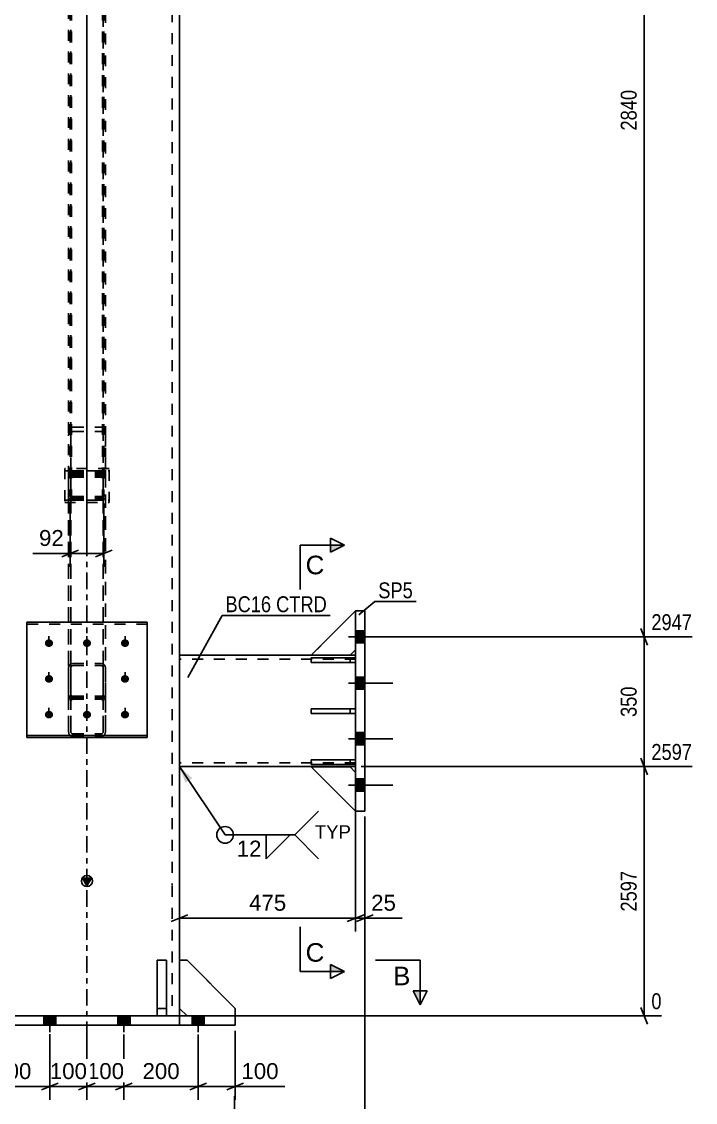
# Model space of a CAD drawing. Header units: millimetres. Extents: x 0 to 841, y 0 to 594.
# Drawn here: x 116 to 237.1, y 205.4 to 399.7 of the extents above; entities that cross this region are included whole.
import ezdxf

# ---------------------------------------------------------------- set-up
doc = ezdxf.new("R2010")
doc.units = ezdxf.units.MM
doc.linetypes.add('DXK_LINE_DOT2', pattern=[3.9198, 1.9599, -1.9599])
doc.linetypes.add('DXK_LINE_DOT3', pattern=[5.9187, 2.979, -0.9799, 0.9799, -0.9799])
doc.styles.add('Arial', font='ARIAL.TTF', dxfattribs={"height": 0.2})
doc.styles.add('Arial Narrow', font='ARIALN.TTF', dxfattribs={"height": 0.2})

# ---------------------------------------------------------------- blocks, each defined once
blk = doc.blocks.new('Part-284933679-2164 - 1918')
at = {"color": 2, "linetype": 'Continuous'}
for p, q in [((154.37, 220.99), (101.04, 220.99)), ((101.04, 220.99), (101.04, 219.32)), ((111.04, 220.99), (111.04, 219.32)), ((144.37, 219.32), (144.37, 220.99)), ((154.37, 219.32), (154.37, 220.99)), ((101.04, 219.32), (111.04, 219.32)), ((111.04, 219.32), (154.37, 219.32))]:
    blk.add_line(p, q, dxfattribs=at)
blk = doc.blocks.new('Part-284933679-2065 - 1918')
at = {"color": 2, "linetype": 'Continuous'}
for p, q in [((176.04, 276.16), (168.04, 276.16)), ((168.04, 275.36), (168.04, 276.16)), ((176.04, 276.16), (176.04, 275.36)), ((176.04, 275.36), (168.04, 275.36))]:
    blk.add_line(p, q, dxfattribs=at)
at = {"color": 7, "linetype": 'DXK_LINE_DOT2'}
blk.add_line((175.04, 275.36), (175.04, 276.16), dxfattribs=at)
blk = doc.blocks.new('Part-284933679-2135 - 1918')
at = {"color": 7, "linetype": 'DXK_LINE_DOT2'}
for p, q in [((140.37, 220.99), (140.37, 230.99)), ((140.37, 230.99), (142.04, 230.99)), ((142.04, 230.99), (142.04, 220.99)), ((142.04, 222.32), (140.37, 222.32)), ((142.04, 220.99), (140.37, 220.99))]:
    blk.add_line(p, q, dxfattribs=at)
blk = doc.blocks.new('Part-284933679-1926 - 1918')
at = {"color": 2, "linetype": 'Continuous'}
for p, q in [((176.04, 293.8), (168.04, 285.8)), ((168.04, 285.8), (175.04, 285.8)), ((175.04, 285.8), (176.04, 286.8))]:
    blk.add_line(p, q, dxfattribs=at)
at = {"color": 7, "linetype": 'DXK_LINE_DOT2'}
blk.add_line((176.04, 286.8), (176.04, 293.8), dxfattribs=at)
blk = doc.blocks.new('Part-284933679-1927 - 1918')
at = {"color": 7, "linetype": 'DXK_LINE_DOT2'}
for p, q in [((176.04, 293.8), (168.04, 285.8)), ((176.04, 286.8), (176.04, 293.8)), ((168.04, 285.8), (175.04, 285.8)), ((175.04, 285.8), (176.04, 286.8))]:
    blk.add_line(p, q, dxfattribs=at)
blk = doc.blocks.new('Part-284933679-1928 - 1918')
at = {"color": 2, "linetype": 'Continuous'}
for p, q in [((168.04, 265.76), (175.04, 265.76)), ((168.04, 265.76), (176.04, 257.76)), ((175.04, 265.76), (176.04, 264.76)), ((176.04, 257.76), (176.04, 257.8))]:
    blk.add_line(p, q, dxfattribs=at)
at = {"color": 7, "linetype": 'DXK_LINE_DOT2'}
blk.add_line((176.04, 257.8), (176.04, 264.76), dxfattribs=at)
blk = doc.blocks.new('Part-284933679-1929 - 1918')
at = {"color": 7, "linetype": 'DXK_LINE_DOT2'}
for p, q in [((168.04, 265.76), (175.04, 265.76)), ((176.04, 257.76), (168.04, 265.76)), ((175.04, 265.76), (176.04, 264.76)), ((176.04, 264.76), (176.04, 257.76))]:
    blk.add_line(p, q, dxfattribs=at)
blk = doc.blocks.new('Part-284933679-1998 - 1918')
at = {"color": 7, "linetype": 'DXK_LINE_DOT2'}
for p, q in [((124.39, 317.95), (124.45, 318.18)), ((124.39, 317.95), (124.39, 277.48)), ((124.39, 314.25), (124.39, 317.95)), ((124.45, 318.18), (124.62, 318.37)), ((124.62, 318.37), (124.88, 318.49)), ((124.82, 318.07), (124.79, 317.95)), ((124.79, 317.95), (124.79, 277.48)), ((124.79, 314.25), (124.79, 317.95)), ((124.91, 318.16), (124.82, 318.07)), ((124.88, 318.49), (125.19, 318.54)), ((125.04, 318.22), (124.91, 318.16)), ((125.19, 318.25), (125.04, 318.22)), ((125.19, 318.54), (130.26, 318.54)), ((125.19, 318.25), (130.26, 318.25)), ((130.26, 318.54), (130.56, 318.49)), ((130.41, 318.22), (130.26, 318.25)), ((130.54, 318.16), (130.41, 318.22)), ((130.63, 318.07), (130.54, 318.16)), ((130.56, 318.49), (130.82, 318.37)), ((130.66, 317.95), (130.63, 318.07)), ((130.66, 317.95), (130.66, 277.48)), ((130.66, 314.25), (130.66, 317.95)), ((130.82, 318.37), (131, 318.18)), ((131, 318.18), (131.06, 317.95)), ((131.06, 277.48), (131.06, 317.95)), ((131.06, 317.95), (131.06, 314.25)), ((124.39, 272.09), (124.39, 314.25)), ((124.45, 314.03), (124.39, 314.25)), ((124.62, 313.84), (124.45, 314.03)), ((124.88, 313.71), (124.62, 313.84)), ((124.79, 272.09), (124.79, 314.25)), ((124.79, 314.25), (124.82, 314.14)), ((124.82, 314.14), (124.91, 314.04)), ((125.19, 313.67), (124.88, 313.71)), ((124.91, 314.04), (125.04, 313.98)), ((125.04, 313.98), (125.19, 313.96)), ((125.19, 313.96), (130.26, 313.96)), ((125.19, 313.67), (130.26, 313.67)), ((130.26, 313.96), (130.41, 313.98)), ((130.56, 313.71), (130.26, 313.67)), ((130.41, 313.98), (130.54, 314.04)), ((130.54, 314.04), (130.63, 314.14)), ((130.82, 313.84), (130.56, 313.71)), ((130.63, 314.14), (130.66, 314.25)), ((130.66, 272.09), (130.66, 314.25)), ((131, 314.03), (130.82, 313.84)), ((131.06, 314.25), (131, 314.03)), ((131.06, 314.25), (131.06, 272.09)), ((125.19, 278.33), (124.88, 278.27)), ((124.91, 277.78), (125.04, 277.87)), ((125.04, 277.87), (125.19, 277.91)), ((125.19, 278.33), (130.26, 278.33)), ((125.19, 277.91), (130.26, 277.91)), ((130.54, 278.27), (130.26, 278.33)), ((130.26, 277.91), (130.41, 277.87)), ((130.41, 277.87), (130.54, 277.78)), ((130.56, 278.27), (130.54, 278.27)), ((124.45, 277.81), (124.39, 277.48)), ((124.39, 272.09), (124.39, 277.48)), ((124.79, 277.48), (124.82, 277.64)), ((124.79, 272.09), (124.79, 277.48)), ((124.82, 277.64), (124.91, 277.78)), ((130.54, 277.78), (130.63, 277.64)), ((130.63, 277.64), (130.66, 277.48)), ((130.66, 272.09), (130.66, 277.48)), ((131.06, 277.48), (131, 277.81)), ((131.06, 272.09), (131.06, 277.48)), ((124.39, 272.09), (124.45, 271.76)), ((124.82, 271.92), (124.79, 272.09)), ((130.66, 272.09), (130.63, 271.92)), ((131, 271.76), (131.06, 272.09)), ((124.91, 271.79), (124.82, 271.92)), ((124.88, 271.3), (125.19, 271.24)), ((125.04, 271.69), (124.91, 271.79)), ((125.19, 271.66), (125.04, 271.69)), ((125.19, 271.66), (130.26, 271.66)), ((125.19, 271.24), (130.26, 271.24)), ((130.41, 271.69), (130.26, 271.66)), ((130.26, 271.24), (130.56, 271.3)), ((130.54, 271.79), (130.41, 271.69)), ((130.63, 271.92), (130.54, 271.79))]:
    blk.add_line(p, q, dxfattribs=at)
for centre, start, end in [((125.22, 277.51), 114.3254, 159.2466), ((130.22, 277.51), 20.7534, 65.6746), ((125.22, 272.05), 200.7534, 245.6746), ((130.22, 272.05), 294.3254, 339.2466)]:
    blk.add_arc(centre, 0.828, start, end, dxfattribs=at)
blk = doc.blocks.new('Part-284933679-2063 - 1918')
at = {"color": 2, "linetype": 'Continuous'}
for p, q in [((176.04, 285.32), (168.04, 285.32)), ((168.04, 284.52), (168.04, 285.32)), ((176.04, 284.52), (168.04, 284.52)), ((176.04, 285.32), (176.04, 284.52))]:
    blk.add_line(p, q, dxfattribs=at)
at = {"color": 7, "linetype": 'DXK_LINE_DOT2'}
blk.add_line((175.04, 284.52), (175.04, 285.32), dxfattribs=at)
blk = doc.blocks.new('Bolt-284933679-1935 - 1918')
at = {"linetype": 'Continuous'}
for points in [[(120.89, 287.3), (120.74, 287.31), (120.59, 287.36), (120.46, 287.43), (120.34, 287.52), (120.25, 287.64), (120.19, 287.77), (120.16, 287.91), (120.16, 288.06), (120.19, 288.2), (120.25, 288.33), (120.34, 288.45), (120.46, 288.54), (120.59, 288.62), (120.74, 288.66), (120.89, 288.68), (121.04, 288.66), (121.19, 288.62), (121.32, 288.54), (121.43, 288.45), (121.52, 288.33), (121.59, 288.2), (121.62, 288.06), (121.62, 287.91), (121.59, 287.77), (121.52, 287.64), (121.43, 287.52), (121.32, 287.43), (121.19, 287.36), (121.04, 287.31)], [(127.72, 287.3), (127.57, 287.31), (127.42, 287.36), (127.29, 287.43), (127.18, 287.52), (127.09, 287.64), (127.03, 287.77), (126.99, 287.91), (126.99, 288.06), (127.03, 288.2), (127.09, 288.33), (127.18, 288.45), (127.29, 288.54), (127.42, 288.62), (127.57, 288.66), (127.72, 288.68), (127.88, 288.66), (128.02, 288.62), (128.15, 288.54), (128.27, 288.45), (128.36, 288.33), (128.42, 288.2), (128.45, 288.06), (128.45, 287.91), (128.42, 287.77), (128.36, 287.64), (128.27, 287.52), (128.15, 287.43), (128.02, 287.36), (127.88, 287.31)], [(134.56, 287.3), (134.4, 287.31), (134.26, 287.36), (134.13, 287.43), (134.01, 287.52), (133.92, 287.64), (133.86, 287.77), (133.83, 287.91), (133.83, 288.06), (133.86, 288.2), (133.92, 288.33), (134.01, 288.45), (134.13, 288.54), (134.26, 288.62), (134.4, 288.66), (134.56, 288.68), (134.71, 288.66), (134.85, 288.62), (134.99, 288.54), (135.1, 288.45), (135.19, 288.33), (135.25, 288.2), (135.29, 288.06), (135.29, 287.91), (135.25, 287.77), (135.19, 287.64), (135.1, 287.52), (134.99, 287.43), (134.85, 287.36), (134.71, 287.31)], [(120.89, 280.88), (120.74, 280.89), (120.59, 280.94), (120.46, 281.01), (120.34, 281.1), (120.25, 281.22), (120.19, 281.35), (120.16, 281.49), (120.16, 281.64), (120.19, 281.78), (120.25, 281.91), (120.34, 282.03), (120.46, 282.12), (120.59, 282.19), (120.74, 282.24), (120.89, 282.25), (121.04, 282.24), (121.19, 282.19), (121.32, 282.12), (121.43, 282.03), (121.52, 281.91), (121.59, 281.78), (121.62, 281.64), (121.62, 281.49), (121.59, 281.35), (121.52, 281.22), (121.43, 281.1), (121.32, 281.01), (121.19, 280.94), (121.04, 280.89)], [(134.56, 280.88), (134.4, 280.89), (134.26, 280.94), (134.13, 281.01), (134.01, 281.1), (133.92, 281.22), (133.86, 281.35), (133.83, 281.49), (133.83, 281.64), (133.86, 281.78), (133.92, 281.91), (134.01, 282.03), (134.13, 282.12), (134.26, 282.19), (134.4, 282.24), (134.56, 282.25), (134.71, 282.24), (134.85, 282.19), (134.99, 282.12), (135.1, 282.03), (135.19, 281.91), (135.25, 281.78), (135.29, 281.64), (135.29, 281.49), (135.25, 281.35), (135.19, 281.22), (135.1, 281.1), (134.99, 281.01), (134.85, 280.94), (134.71, 280.89)], [(120.89, 274.45), (120.74, 274.47), (120.59, 274.51), (120.46, 274.59), (120.34, 274.68), (120.25, 274.8), (120.19, 274.93), (120.16, 275.07), (120.16, 275.22), (120.19, 275.36), (120.25, 275.49), (120.34, 275.6), (120.46, 275.7), (120.59, 275.77), (120.74, 275.82), (120.89, 275.83), (121.04, 275.82), (121.19, 275.77), (121.32, 275.7), (121.43, 275.6), (121.52, 275.49), (121.59, 275.36), (121.62, 275.22), (121.62, 275.07), (121.59, 274.93), (121.52, 274.8), (121.43, 274.68), (121.32, 274.59), (121.19, 274.51), (121.04, 274.47)], [(127.72, 274.45), (127.57, 274.47), (127.42, 274.51), (127.29, 274.59), (127.18, 274.68), (127.09, 274.8), (127.03, 274.93), (126.99, 275.07), (126.99, 275.22), (127.03, 275.36), (127.09, 275.49), (127.18, 275.6), (127.29, 275.7), (127.42, 275.77), (127.57, 275.82), (127.72, 275.83), (127.88, 275.82), (128.02, 275.77), (128.15, 275.7), (128.27, 275.6), (128.36, 275.49), (128.42, 275.36), (128.45, 275.22), (128.45, 275.07), (128.42, 274.93), (128.36, 274.8), (128.27, 274.68), (128.15, 274.59), (128.02, 274.51), (127.88, 274.47)], [(134.56, 274.45), (134.4, 274.47), (134.26, 274.51), (134.13, 274.59), (134.01, 274.68), (133.92, 274.8), (133.86, 274.93), (133.83, 275.07), (133.83, 275.22), (133.86, 275.36), (133.92, 275.49), (134.01, 275.6), (134.13, 275.7), (134.26, 275.77), (134.4, 275.82), (134.56, 275.83), (134.71, 275.82), (134.85, 275.77), (134.99, 275.7), (135.1, 275.6), (135.19, 275.49), (135.25, 275.36), (135.29, 275.22), (135.29, 275.07), (135.25, 274.93), (135.19, 274.8), (135.1, 274.68), (134.99, 274.59), (134.85, 274.51), (134.71, 274.47)]]:
    blk.add_hatch(color=1, dxfattribs=at).paths.add_polyline_path(points)
at = {"color": 1, "linetype": 'Continuous'}
for p, q in [((120.89, 287.32), (120.89, 289.22)), ((127.72, 287.32), (127.72, 289.22)), ((134.56, 287.32), (134.56, 289.22)), ((120.89, 280.9), (120.89, 282.8)), ((134.56, 280.9), (134.56, 282.8)), ((120.89, 274.48), (120.89, 276.37)), ((127.72, 274.48), (127.72, 276.37)), ((134.56, 274.48), (134.56, 276.37))]:
    blk.add_line(p, q, dxfattribs=at)
blk = doc.blocks.new('Part-284933679-2000 - 1918')
at = {"color": 7, "linetype": 'DXK_LINE_DOT2'}
for p, q in [((144.38, 222.32), (144.38, 230.99)), ((144.38, 230.99), (145.71, 230.99)), ((145.71, 230.99), (154.38, 222.32)), ((145.71, 220.99), (144.38, 222.32)), ((154.38, 222.32), (154.38, 220.99)), ((154.38, 220.99), (145.71, 220.99))]:
    blk.add_line(p, q, dxfattribs=at)
blk = doc.blocks.new('Part-284933679-1936 - 1918')
at = {"color": 2, "linetype": 'Continuous'}
for p, q in [((116.89, 271.38), (116.89, 291.74)), ((116.89, 291.74), (138.56, 291.74)), ((138.56, 291.74), (138.56, 271.02)), ((116.89, 271.02), (116.89, 271.38)), ((116.89, 271.38), (138.56, 271.38)), ((116.89, 271.02), (138.56, 271.02))]:
    blk.add_line(p, q, dxfattribs=at)
at = {"color": 7, "linetype": 'DXK_LINE_DOT2'}
blk.add_line((138.56, 291.38), (116.89, 291.38), dxfattribs=at)
blk = doc.blocks.new('Part-284933679-1975 - 1918')
at = {"color": 2, "linetype": 'Continuous'}
for p, q in [((168.04, 285.8), (144.37, 285.8)), ((176.04, 285.8), (175.04, 285.8)), ((144.37, 265.8), (176.04, 265.8))]:
    blk.add_line(p, q, dxfattribs=at)
at = {"color": 7, "linetype": 'DXK_LINE_DOT2'}
for p, q in [((144.37, 265.8), (144.37, 285.8)), ((144.37, 285.8), (144.37, 285.8)), ((175.04, 285.8), (168.04, 285.8)), ((176.04, 285.8), (176.04, 265.8)), ((176.04, 285.13), (144.37, 285.13)), ((176.04, 266.47), (144.37, 266.47)), ((144.37, 265.8), (144.37, 265.8)), ((144.37, 265.8), (144.37, 265.8))]:
    blk.add_line(p, q, dxfattribs=at)
blk = doc.blocks.new('Part-284933679-2167 - 1918')
at = {"color": 2, "linetype": 'Continuous'}
for p, q in [((140.37, 230.99), (140.37, 220.99)), ((140.37, 230.99), (142.04, 230.99)), ((142.04, 230.99), (142.04, 220.99)), ((142.04, 222.32), (140.37, 222.32)), ((140.37, 220.99), (142.04, 220.99))]:
    blk.add_line(p, q, dxfattribs=at)
blk = doc.blocks.new('Part-284933679-2022 - 1918')
at = {"color": 7, "linetype": 'DXK_LINE_DOT2'}
for p, q in [((124.45, 283.87), (124.39, 283.58)), ((124.62, 284.11), (124.45, 283.87)), ((124.88, 284.27), (124.62, 284.11)), ((124.79, 283.58), (124.82, 283.72)), ((124.82, 283.72), (124.91, 283.85)), ((125.19, 284.33), (124.88, 284.27)), ((124.91, 283.85), (125.04, 283.93)), ((125.04, 283.93), (125.19, 283.96)), ((125.19, 284.33), (130.26, 284.33)), ((125.19, 283.96), (130.26, 283.96)), ((130.56, 284.27), (130.26, 284.33)), ((130.26, 283.96), (130.41, 283.93)), ((130.41, 283.93), (130.54, 283.85)), ((130.54, 283.85), (130.63, 283.72)), ((130.82, 284.11), (130.56, 284.27)), ((130.63, 283.72), (130.66, 283.58)), ((131, 283.87), (130.82, 284.11)), ((131.06, 283.58), (131, 283.87)), ((124.39, 278.82), (124.39, 283.58)), ((124.39, 277.47), (124.39, 283.58)), ((124.79, 278.82), (124.79, 283.58)), ((124.79, 277.47), (124.79, 283.58)), ((130.66, 278.82), (130.66, 283.58)), ((130.66, 277.47), (130.66, 283.58)), ((131.06, 278.82), (131.06, 283.58)), ((131.06, 283.58), (131.06, 277.47)), ((124.39, 278.82), (124.39, 272.08)), ((124.39, 278.82), (124.45, 278.53)), ((124.45, 278.53), (124.62, 278.29)), ((124.62, 278.29), (124.88, 278.12)), ((124.79, 278.82), (124.79, 272.08)), ((124.82, 278.68), (124.79, 278.82)), ((124.91, 278.55), (124.82, 278.68)), ((124.88, 278.26), (125.19, 278.32)), ((124.88, 278.12), (125.19, 278.07)), ((125.04, 278.47), (124.91, 278.55)), ((125.04, 277.86), (124.91, 277.77)), ((125.19, 278.44), (125.04, 278.47)), ((125.19, 277.9), (125.04, 277.86)), ((125.19, 278.44), (130.26, 278.44)), ((125.19, 278.32), (130.26, 278.32)), ((125.19, 278.07), (130.26, 278.07)), ((125.19, 277.9), (130.26, 277.9)), ((130.41, 278.47), (130.26, 278.44)), ((130.26, 278.32), (130.56, 278.26)), ((130.26, 278.07), (130.56, 278.12)), ((130.41, 277.86), (130.26, 277.9)), ((130.54, 278.55), (130.41, 278.47)), ((130.54, 277.77), (130.41, 277.86)), ((130.63, 278.68), (130.54, 278.55)), ((130.56, 278.12), (130.82, 278.29)), ((130.66, 278.82), (130.63, 278.68)), ((130.66, 278.82), (130.66, 272.08)), ((130.82, 278.29), (131, 278.53)), ((131, 278.53), (131.06, 278.82)), ((131.06, 272.08), (131.06, 278.82)), ((124.39, 277.47), (124.45, 277.8)), ((124.39, 272.08), (124.39, 277.47)), ((124.82, 277.63), (124.79, 277.47)), ((124.79, 272.08), (124.79, 277.47)), ((124.91, 277.77), (124.82, 277.63)), ((130.63, 277.63), (130.54, 277.77)), ((130.66, 277.47), (130.63, 277.63)), ((130.66, 272.08), (130.66, 277.47)), ((131, 277.8), (131.06, 277.47)), ((131.06, 277.47), (131.06, 272.08)), ((124.45, 271.75), (124.39, 272.08)), ((124.79, 272.08), (124.82, 271.92)), ((130.63, 271.92), (130.66, 272.08)), ((131.06, 272.08), (131, 271.75)), ((124.82, 271.92), (124.91, 271.78)), ((125.19, 271.23), (124.88, 271.29)), ((124.91, 271.78), (125.04, 271.69)), ((125.04, 271.69), (125.19, 271.65)), ((125.19, 271.65), (130.26, 271.65)), ((125.19, 271.23), (130.26, 271.23)), ((130.26, 271.65), (130.41, 271.69)), ((130.56, 271.29), (130.26, 271.23)), ((130.41, 271.69), (130.54, 271.78)), ((130.54, 271.78), (130.63, 271.92))]:
    blk.add_line(p, q, dxfattribs=at)
for centre, start, end in [((125.22, 277.5), 114.3199, 159.2417), ((130.22, 277.5), 20.7583, 65.68), ((125.22, 272.05), 200.7583, 245.68), ((130.22, 272.05), 294.3199, 339.2417)]:
    blk.add_arc(centre, 0.827, start, end, dxfattribs=at)
blk = doc.blocks.new('Part-284933679-2057 - 1918')
at = {"color": 2, "linetype": 'Continuous'}
for p, q in [((176.04, 293.8), (176.04, 257.8)), ((177.71, 293.8), (176.04, 293.8)), ((177.71, 257.8), (177.71, 293.8)), ((176.04, 257.8), (177.71, 257.8))]:
    blk.add_line(p, q, dxfattribs=at)
blk = doc.blocks.new('Part-284933679-2130 - 1918')
at = {"color": 7, "linetype": 'DXK_LINE_DOT2'}
for p, q in [((123.71, 319.4), (123.71, 313.25)), ((131.71, 319.4), (123.71, 319.4)), ((123.71, 318.99), (131.71, 318.99)), ((131.71, 313.25), (131.71, 319.4)), ((123.71, 313.67), (131.71, 313.67)), ((123.71, 313.25), (131.71, 313.25))]:
    blk.add_line(p, q, dxfattribs=at)
blk = doc.blocks.new('Part-284933679-2066 - 1918')
at = {"color": 7, "linetype": 'DXK_LINE_DOT2'}
for p, q in [((176.04, 285.32), (168.04, 285.32)), ((168.04, 285.32), (168.04, 284.52)), ((168.04, 284.52), (176.04, 284.52)), ((175.04, 285.32), (175.04, 284.52)), ((176.04, 284.52), (176.04, 285.32))]:
    blk.add_line(p, q, dxfattribs=at)
blk = doc.blocks.new('Part-284933679-2067 - 1918')
at = {"color": 7, "linetype": 'DXK_LINE_DOT2'}
for p, q in [((176.04, 276.16), (168.04, 276.16)), ((168.04, 276.16), (168.04, 275.36)), ((175.04, 275.36), (175.04, 276.16)), ((176.04, 275.36), (176.04, 276.16)), ((168.04, 275.36), (176.04, 275.36))]:
    blk.add_line(p, q, dxfattribs=at)
blk = doc.blocks.new('Part-284933679-2134 - 1918')
at = {"color": 2, "linetype": 'Continuous'}
for p, q in [((144.38, 222.32), (144.38, 230.99)), ((144.38, 230.99), (145.71, 230.99)), ((154.38, 222.32), (145.71, 230.99)), ((145.71, 220.99), (144.38, 222.32)), ((154.38, 222.32), (154.38, 220.99))]:
    blk.add_line(p, q, dxfattribs=at)
at = {"color": 7, "linetype": 'DXK_LINE_DOT2'}
blk.add_line((154.38, 220.99), (145.71, 220.99), dxfattribs=at)
blk = doc.blocks.new('Bolt-284933679-2148 - 1918')
at = {"linetype": 'Continuous'}
for points in [[(108.81, 220.99), (106.61, 220.99), (106.61, 219.32), (108.81, 219.32)], [(108.81, 220.99), (106.61, 220.99), (106.61, 219.32), (108.81, 219.32)], [(122.14, 220.99), (119.94, 220.99), (119.94, 219.32), (122.14, 219.32)], [(122.14, 220.99), (119.94, 220.99), (119.94, 219.32), (122.14, 219.32)], [(135.47, 220.99), (133.27, 220.99), (133.27, 219.32), (135.47, 219.32)], [(135.47, 220.99), (133.27, 220.99), (133.27, 219.32), (135.47, 219.32)], [(148.81, 220.99), (146.61, 220.99), (146.61, 219.32), (148.81, 219.32)], [(148.81, 220.99), (146.61, 220.99), (146.61, 219.32), (148.81, 219.32)]]:
    blk.add_hatch(color=1, dxfattribs=at).paths.add_polyline_path(points)
at = {"color": 1, "linetype": 'Continuous'}
for p, q in [((106.61, 219.32), (106.61, 220.99)), ((106.61, 219.32), (106.61, 220.99)), ((107.71, 218.06), (107.71, 220.99)), ((107.71, 218.06), (107.71, 220.99)), ((108.81, 219.32), (108.81, 220.99)), ((108.81, 219.32), (108.81, 220.99)), ((119.94, 219.32), (119.94, 220.99)), ((119.94, 219.32), (119.94, 220.99)), ((121.04, 218.06), (121.04, 220.99)), ((121.04, 218.06), (121.04, 220.99)), ((122.14, 219.32), (122.14, 220.99)), ((122.14, 219.32), (122.14, 220.99)), ((133.27, 219.32), (133.27, 220.99)), ((133.27, 219.32), (133.27, 220.99)), ((134.37, 218.06), (134.37, 220.99)), ((134.37, 218.06), (134.37, 220.99)), ((135.47, 219.32), (135.47, 220.99)), ((135.47, 219.32), (135.47, 220.99)), ((146.61, 219.32), (146.61, 220.99)), ((146.61, 219.32), (146.61, 220.99)), ((147.71, 218.06), (147.71, 220.99)), ((147.71, 218.06), (147.71, 220.99)), ((148.81, 219.32), (148.81, 220.99)), ((148.81, 219.32), (148.81, 220.99))]:
    blk.add_line(p, q, dxfattribs=at)
blk = doc.blocks.new('Bolt-284933679-2152 - 1918')
at = {"linetype": 'Continuous'}
for points in [[(176.04, 290.23), (176.04, 288.03), (177.71, 288.03), (177.71, 290.23)], [(176.04, 290.23), (176.04, 288.03), (177.71, 288.03), (177.71, 290.23)], [(176.04, 290.23), (176.04, 288.03), (177.71, 288.03), (177.71, 290.23)], [(176.04, 281.9), (176.04, 279.7), (177.71, 279.7), (177.71, 281.9)], [(176.04, 281.9), (176.04, 279.7), (177.71, 279.7), (177.71, 281.9)], [(176.04, 271.9), (176.04, 269.7), (177.71, 269.7), (177.71, 271.9)], [(176.04, 271.9), (176.04, 269.7), (177.71, 269.7), (177.71, 271.9)], [(176.04, 263.57), (176.04, 261.37), (177.71, 261.37), (177.71, 263.57)], [(176.04, 263.57), (176.04, 261.37), (177.71, 261.37), (177.71, 263.57)], [(176.04, 263.57), (176.04, 261.37), (177.71, 261.37), (177.71, 263.57)]]:
    blk.add_hatch(color=1, dxfattribs=at).paths.add_polyline_path(points)
at = {"color": 1, "linetype": 'Continuous'}
for p, q in [((176.04, 290.23), (177.71, 290.23)), ((176.04, 290.23), (177.71, 290.23)), ((176.04, 290.23), (177.71, 290.23)), ((174.77, 289.13), (182.71, 289.13)), ((174.77, 289.13), (182.71, 289.13)), ((174.77, 289.13), (182.71, 289.13)), ((176.04, 288.03), (177.71, 288.03)), ((176.04, 288.03), (177.71, 288.03)), ((176.04, 288.03), (177.71, 288.03)), ((176.04, 281.9), (177.71, 281.9)), ((176.04, 281.9), (177.71, 281.9)), ((174.77, 280.8), (182.71, 280.8)), ((174.77, 280.8), (182.71, 280.8)), ((176.04, 279.7), (177.71, 279.7)), ((176.04, 279.7), (177.71, 279.7)), ((174.77, 270.8), (182.71, 270.8)), ((174.77, 270.8), (182.71, 270.8)), ((176.04, 271.9), (177.71, 271.9)), ((176.04, 271.9), (177.71, 271.9)), ((176.04, 269.7), (177.71, 269.7)), ((176.04, 269.7), (177.71, 269.7)), ((174.77, 262.47), (182.71, 262.46)), ((174.77, 262.47), (182.71, 262.46)), ((174.77, 262.47), (182.71, 262.46)), ((176.04, 263.57), (177.71, 263.57)), ((176.04, 263.57), (177.71, 263.57)), ((176.04, 263.57), (177.71, 263.57)), ((176.04, 261.37), (177.71, 261.37)), ((176.04, 261.37), (177.71, 261.37)), ((176.04, 261.37), (177.71, 261.37))]:
    blk.add_line(p, q, dxfattribs=at)
blk = doc.blocks.new('Part-284933679-2159 - 1918')
at = {"linetype": 'Continuous'}
blk.add_hatch(color=2, dxfattribs=at).paths.add_polyline_path([(127.71, 244.34), (126.91, 245.74), (128.51, 245.74)])
at = {"color": 7, "linetype": 'DXK_LINE_DOT3'}
for p, q in [((127.71, 244.42), (127.71, 513.47)), ((127.71, 210.99), (127.71, 244.32))]:
    blk.add_line(p, q, dxfattribs=at)
at = {"color": 7, "linetype": 'DXK_LINE_DOT2'}
for p, q in [((143.04, 503.47), (143.04, 244.42)), ((143.04, 244.32), (143.04, 220.99)), ((144.37, 230.99), (144.37, 222.32)), ((144.37, 220.99), (111.04, 220.99))]:
    blk.add_line(p, q, dxfattribs=at)
at = {"color": 2, "linetype": 'Continuous'}
for p, q in [((144.37, 503.47), (144.37, 244.42)), ((127.71, 244.34), (126.91, 245.74)), ((126.91, 245.74), (128.51, 245.74)), ((128.51, 245.74), (127.71, 244.34)), ((144.37, 244.32), (144.37, 230.99)), ((144.37, 220.99), (144.37, 222.32))]:
    blk.add_line(p, q, dxfattribs=at)
blk.add_circle((127.71, 245.24), 1, dxfattribs=at)
blk = doc.blocks.new('Part-284933679-2173 - 1918')
at = {"color": 7, "linetype": 'DXK_LINE_DOT2'}
for p, q in [((124.45, 496.35), (124.39, 496.24)), ((124.39, 496.24), (124.39, 318.1)), ((124.62, 496.44), (124.45, 496.35)), ((124.88, 496.5), (124.62, 496.44)), ((124.79, 496.24), (124.82, 496.3)), ((124.79, 496.24), (124.79, 318.1)), ((124.82, 496.3), (124.91, 496.34)), ((125.19, 496.52), (124.88, 496.5)), ((124.91, 496.34), (125.04, 496.37)), ((125.04, 496.37), (125.19, 496.38)), ((125.19, 496.52), (130.26, 496.52)), ((125.19, 496.38), (130.26, 496.38)), ((130.56, 496.5), (130.26, 496.52)), ((130.26, 496.38), (130.41, 496.37)), ((130.41, 496.37), (130.54, 496.34)), ((130.54, 496.34), (130.63, 496.3)), ((130.82, 496.44), (130.56, 496.5)), ((130.63, 496.3), (130.66, 496.24)), ((130.66, 496.24), (130.66, 493.46)), ((131, 496.35), (130.82, 496.44)), ((131.06, 496.24), (131, 496.35)), ((131.06, 496.24), (131.06, 493.46)), ((131.06, 495.56), (131.06, 318.1)), ((124.39, 494.7), (124.79, 494.7)), ((130.66, 494.84), (130.66, 318.1)), ((130.66, 494.7), (131.06, 494.7)), ((124.39, 493.46), (124.45, 492.88)), ((124.82, 493.17), (124.79, 493.46)), ((124.88, 492.06), (125.19, 491.94)), ((125.19, 492.7), (125.04, 492.76)), ((125.19, 492.7), (130.26, 492.7)), ((125.19, 491.94), (130.26, 491.94)), ((130.41, 492.76), (130.26, 492.7)), ((130.26, 491.94), (130.56, 492.06)), ((130.66, 493.46), (130.63, 493.17)), ((131, 492.88), (131.06, 493.46)), ((124.88, 326.67), (125.19, 326.79)), ((125.19, 326.79), (130.26, 326.79)), ((130.26, 326.79), (130.56, 326.67)), ((124.39, 325.27), (124.45, 325.85)), ((124.82, 325.56), (124.79, 325.27)), ((124.79, 325.27), (124.79, 318.1)), ((125.19, 326.03), (125.04, 325.97)), ((125.19, 326.03), (130.26, 326.03)), ((130.41, 325.97), (130.26, 326.03)), ((130.66, 325.27), (130.63, 325.56)), ((131, 325.85), (131.06, 325.27)), ((131.06, 325.27), (131.06, 318.1)), ((124.39, 319.4), (124.39, 318.1)), ((124.39, 319.4), (124.79, 319.4)), ((124.39, 318.99), (124.79, 318.99)), ((124.39, 318.99), (124.79, 318.99)), ((130.66, 319.4), (130.66, 318.1)), ((130.66, 319.4), (131.06, 319.4)), ((130.66, 318.99), (131.06, 318.99)), ((130.66, 318.99), (131.06, 318.99)), ((124.39, 318.54), (124.79, 318.54)), ((124.45, 317.99), (124.39, 318.1)), ((124.62, 317.9), (124.45, 317.99)), ((124.88, 317.84), (124.62, 317.9)), ((124.79, 318.1), (124.82, 318.04)), ((124.82, 318.04), (124.91, 318)), ((125.19, 317.82), (124.88, 317.84)), ((124.91, 318), (125.04, 317.97)), ((125.04, 317.97), (125.19, 317.96)), ((125.19, 317.96), (130.26, 317.96)), ((125.19, 317.82), (130.26, 317.82)), ((130.26, 317.96), (130.41, 317.97)), ((130.56, 317.84), (130.26, 317.82)), ((130.41, 317.97), (130.54, 318)), ((130.54, 318), (130.63, 318.04)), ((130.82, 317.9), (130.56, 317.84)), ((130.63, 318.04), (130.66, 318.1)), ((130.66, 318.54), (131.06, 318.54)), ((131, 317.99), (130.82, 317.9)), ((131.06, 318.1), (131, 317.99))]:
    blk.add_line(p, q, dxfattribs=at)
for centre, radius, start, end in [((125.86, 493.1), 1.43, 188.9566, 226.7316), ((125.53, 493.28), 0.716, 188.9566, 226.7316), ((129.92, 493.28), 0.716, 313.2683, 351.0434), ((129.58, 493.1), 1.43, 313.2683, 351.0434), ((125.86, 325.63), 1.43, 133.2683, 171.0434), ((129.58, 325.63), 1.43, 8.9566, 46.7316), ((125.53, 325.45), 0.716, 133.2683, 171.0434), ((129.92, 325.45), 0.716, 8.9566, 46.7316)]:
    blk.add_arc(centre, radius, start, end, dxfattribs=at)
blk = doc.blocks.new('Part-284933679-2183 - 1918')
at = {"color": 7, "linetype": 'DXK_LINE_DOT2'}
for p, q in [((176.04, 266.99), (168.04, 266.99)), ((168.04, 266.99), (168.04, 266.19)), ((168.04, 266.19), (176.04, 266.19)), ((175.04, 266.99), (175.04, 266.19)), ((176.04, 266.19), (176.04, 266.99))]:
    blk.add_line(p, q, dxfattribs=at)
blk = doc.blocks.new('Part-284933679-2184 - 1918')
at = {"color": 2, "linetype": 'Continuous'}
for p, q in [((176.04, 266.99), (168.04, 266.99)), ((168.04, 266.19), (168.04, 266.99)), ((176.04, 266.19), (168.04, 266.19)), ((176.04, 266.99), (176.04, 266.19))]:
    blk.add_line(p, q, dxfattribs=at)
at = {"color": 7, "linetype": 'DXK_LINE_DOT2'}
blk.add_line((175.04, 266.19), (175.04, 266.99), dxfattribs=at)
blk = doc.blocks.new('Part-284933679-5012 - 1918')
at = {"color": 7, "linetype": 'DXK_LINE_DOT3'}
blk.add_line((127.72, 306.55), (127.72, 549.13), dxfattribs=at)
at = {"color": 7, "linetype": 'DXK_LINE_DOT2'}
for p, q in [((124.67, 542.97), (124.67, 314.54)), ((124.94, 542.97), (124.94, 314.54)), ((130.51, 542.97), (130.51, 314.54)), ((130.77, 542.97), (130.77, 314.54)), ((124.71, 318.72), (124.67, 318.56)), ((124.83, 318.86), (124.71, 318.72)), ((125, 318.95), (124.83, 318.86)), ((124.94, 318.56), (124.96, 318.64)), ((124.96, 318.64), (125.02, 318.71)), ((125.21, 318.99), (125, 318.95)), ((125.02, 318.71), (125.1, 318.76)), ((125.1, 318.76), (125.21, 318.77)), ((125.21, 318.99), (130.24, 318.99)), ((125.21, 318.77), (130.24, 318.77)), ((130.44, 318.95), (130.24, 318.99)), ((130.24, 318.77), (130.34, 318.76)), ((130.34, 318.76), (130.43, 318.71)), ((130.43, 318.71), (130.49, 318.64)), ((130.62, 318.86), (130.44, 318.95)), ((130.49, 318.64), (130.51, 318.56)), ((130.73, 318.72), (130.62, 318.86)), ((130.77, 318.56), (130.73, 318.72)), ((124.67, 314.54), (124.71, 314.38)), ((124.71, 314.38), (124.83, 314.24)), ((124.83, 314.24), (125, 314.15)), ((124.96, 314.46), (124.94, 314.54)), ((125.02, 314.39), (124.96, 314.46)), ((125, 314.15), (125.21, 314.11)), ((125.1, 314.34), (125.02, 314.39)), ((125.21, 314.33), (125.1, 314.34)), ((125.21, 314.33), (130.24, 314.33)), ((125.21, 314.11), (130.24, 314.11)), ((130.34, 314.34), (130.24, 314.33)), ((130.24, 314.11), (130.44, 314.15)), ((130.43, 314.39), (130.34, 314.34)), ((130.49, 314.46), (130.43, 314.39)), ((130.44, 314.15), (130.62, 314.24)), ((130.51, 314.54), (130.49, 314.46)), ((130.62, 314.24), (130.73, 314.38)), ((130.73, 314.38), (130.77, 314.54))]:
    blk.add_line(p, q, dxfattribs=at)
blk = doc.blocks.new('StraightDimension-284933679-2200 - 1918')
at = {"color": 7, "linetype": 'Continuous'}
for p, q in [((176.04, 264.8), (176.04, 236.14)), ((177.71, 256.8), (177.71, 236.14)), ((174.54, 237.94), (177.54, 239.14)), ((179.21, 239.14), (176.21, 237.94)), ((176.04, 238.54), (177.71, 238.54))]:
    blk.add_line(p, q, dxfattribs=at)
at = {"color": 0}
blk.add_wipeout([(183.88, 239.29), (183.88, 243.49), (178.23, 243.49), (178.23, 239.29)], dxfattribs=at)
at = {"color": 7, "linetype": 'Continuous'}
blk.add_line((177.71, 238.54), (184.4, 238.54), dxfattribs=at)
blk.add_line((177.71, 238.54), (184.4, 238.54), dxfattribs=at)
at = {"color": 3, "style": 'Arial'}
blk.add_text('25', height=2.865, dxfattribs=at).set_placement((178.83, 239.89))
blk = doc.blocks.new('StraightDimension-284933679-2210 - 1918')
at = {"color": 7, "linetype": 'Continuous'}
for p, q in [((144.37, 264.8), (144.37, 236.14)), ((176.04, 264.8), (176.04, 236.14)), ((145.87, 239.14), (142.87, 237.94)), ((174.54, 237.94), (177.54, 239.14)), ((144.37, 238.54), (176.04, 238.54))]:
    blk.add_line(p, q, dxfattribs=at)
at = {"color": 0}
blk.add_wipeout([(164.14, 239.29), (164.14, 243.49), (156.27, 243.49), (156.27, 239.29)], dxfattribs=at)
at = {"color": 3, "style": 'Arial'}
blk.add_text('475', height=2.865, dxfattribs=at).set_placement((156.87, 239.89))
blk = doc.blocks.new('StraightDimension-284933679-2320 - 1918')
at = {"color": 7, "linetype": 'Continuous'}
for p, q in [((77.71, 256.8), (77.71, 189.19)), ((177.71, 256.8), (177.71, 189.19)), ((79.21, 192.19), (76.21, 190.99)), ((77.71, 191.59), (177.71, 191.59)), ((176.21, 190.99), (179.21, 192.19))]:
    blk.add_line(p, q, dxfattribs=at)
at = {"color": 0}
blk.add_wipeout([(132.75, 192.34), (132.75, 196.54), (122.66, 196.54), (122.66, 192.34)], dxfattribs=at)
at = {"color": 3, "style": 'Arial'}
blk.add_text('1500', height=2.865, dxfattribs=at).set_placement((123.26, 192.94))
blk = doc.blocks.new('StraightDimension-284933679-2331 - 1918')
at = {"color": 7, "linetype": 'Continuous'}
for p, q in [((147.71, 217.61), (147.71, 205.88)), ((154.37, 218.32), (154.37, 205.88)), ((146.21, 207.68), (149.21, 208.88)), ((147.71, 208.28), (154.37, 208.28)), ((155.87, 208.88), (152.87, 207.68))]:
    blk.add_line(p, q, dxfattribs=at)
at = {"color": 0}
blk.add_wipeout([(162.77, 209.03), (162.77, 213.23), (154.9, 213.23), (154.9, 209.03)], dxfattribs=at)
at = {"color": 7, "linetype": 'Continuous'}
blk.add_line((154.37, 208.28), (163.3, 208.28), dxfattribs=at)
blk.add_line((154.37, 208.28), (163.3, 208.28), dxfattribs=at)
at = {"color": 3, "style": 'Arial'}
blk.add_text('100', height=2.865, dxfattribs=at).set_placement((155.5, 209.63))
blk = doc.blocks.new('StraightDimension-284933679-2344 - 1918')
at = {"color": 7, "linetype": 'Continuous'}
for p, q in [((134.37, 217.61), (134.37, 205.88)), ((147.71, 217.61), (147.71, 205.88)), ((135.87, 208.88), (132.87, 207.68)), ((134.37, 208.28), (147.71, 208.28)), ((146.21, 207.68), (149.21, 208.88))]:
    blk.add_line(p, q, dxfattribs=at)
at = {"color": 0}
blk.add_wipeout([(144.98, 209.03), (144.98, 213.23), (137.11, 213.23), (137.11, 209.03)], dxfattribs=at)
at = {"color": 3, "style": 'Arial'}
blk.add_text('200', height=2.865, dxfattribs=at).set_placement((137.71, 209.63))
blk = doc.blocks.new('StraightDimension-284933679-2351 - 1918')
at = {"color": 7, "linetype": 'Continuous'}
for p, q in [((127.71, 219.99), (127.71, 205.88)), ((134.37, 217.61), (134.37, 205.88)), ((126.21, 207.68), (129.21, 208.88)), ((127.71, 208.28), (134.37, 208.28)), ((135.87, 208.88), (132.87, 207.68))]:
    blk.add_line(p, q, dxfattribs=at)
at = {"color": 0}
blk.add_wipeout([(134.98, 209.03), (134.98, 213.23), (127.11, 213.23), (127.11, 209.03)], dxfattribs=at)
at = {"color": 3, "style": 'Arial'}
blk.add_text('100', height=2.865, dxfattribs=at).set_placement((127.71, 209.63))
blk = doc.blocks.new('StraightDimension-284933679-2362 - 1918')
at = {"color": 7, "linetype": 'Continuous'}
for p, q in [((127.71, 219.99), (127.71, 205.88)), ((121.04, 217.68), (121.04, 205.88)), ((119.54, 207.68), (122.54, 208.88)), ((121.04, 208.28), (127.71, 208.28)), ((129.21, 208.88), (126.21, 207.68))]:
    blk.add_line(p, q, dxfattribs=at)
at = {"color": 0}
blk.add_wipeout([(128.31, 209.03), (128.31, 213.23), (120.44, 213.23), (120.44, 209.03)], dxfattribs=at)
at = {"color": 3, "style": 'Arial'}
blk.add_text('100', height=2.865, dxfattribs=at).set_placement((121.04, 209.63))
blk = doc.blocks.new('StraightDimension-284933679-2373 - 1918')
at = {"color": 7, "linetype": 'Continuous'}
for p, q in [((107.71, 219.16), (107.71, 205.88)), ((121.04, 217.68), (121.04, 205.88)), ((109.21, 208.88), (106.21, 207.68)), ((107.71, 208.28), (121.04, 208.28)), ((119.54, 207.68), (122.54, 208.88))]:
    blk.add_line(p, q, dxfattribs=at)
at = {"color": 0}
blk.add_wipeout([(118.31, 209.03), (118.31, 213.23), (110.44, 213.23), (110.44, 209.03)], dxfattribs=at)
at = {"color": 3, "style": 'Arial'}
blk.add_text('200', height=2.865, dxfattribs=at).set_placement((111.04, 209.63))
blk = doc.blocks.new('StraightDimension-284933679-2397 - 1918')
at = {"color": 7, "linetype": 'Continuous'}
for p, q in [((228.52, 264.3), (227.32, 267.3)), ((177.04, 265.8), (236.53, 265.8)), ((227.92, 220.99), (227.92, 265.8)), ((227.32, 222.49), (228.52, 219.49)), ((102.04, 220.99), (231.05, 220.99))]:
    blk.add_line(p, q, dxfattribs=at)
at = {"color": 0, "linetype": 'Continuous'}
for points in [[(237.13, 266.4), (237.13, 270.6), (228.62, 270.6), (228.62, 266.4)], [(231.65, 221.59), (231.65, 225.79), (228.62, 225.79), (228.62, 221.59)]]:
    blk.add_wipeout(points, dxfattribs=at)
at = {"color": 0}
blk.add_wipeout([(227.17, 247.65), (222.97, 247.65), (222.97, 239.14), (227.17, 239.14)], dxfattribs=at)
at = {"color": 3, "linetype": 'Continuous', "style": 'Arial Narrow'}
for s, height, p in [('2597', 2.863, (229.22, 267)), ('0', 2.86, (229.22, 222.19))]:
    blk.add_text(s, height=height, dxfattribs=at).set_placement(p)
at = {"color": 3, "style": 'Arial Narrow'}
blk.add_text('2597', height=2.863, rotation=90.0002, dxfattribs=at).set_placement((226.57, 239.74))
blk = doc.blocks.new('StraightDimension-284933679-2403 - 1918')
at = {"color": 7, "linetype": 'Continuous'}
for p, q in [((228.52, 287.63), (227.32, 290.63)), ((182.04, 289.13), (236.53, 289.13)), ((227.92, 265.8), (227.92, 289.13)), ((227.32, 267.3), (228.52, 264.3)), ((177.04, 265.8), (236.53, 265.8))]:
    blk.add_line(p, q, dxfattribs=at)
at = {"color": 0, "linetype": 'Continuous'}
blk.add_wipeout([(237.13, 289.73), (237.13, 293.93), (228.62, 293.93), (228.62, 289.73)], dxfattribs=at)
at = {"color": 0}
blk.add_wipeout([(227.17, 280.81), (222.97, 280.81), (222.97, 274.12), (227.17, 274.12)], dxfattribs=at)
at = {"color": 3, "linetype": 'Continuous', "style": 'Arial Narrow'}
blk.add_text('2947', height=2.863, dxfattribs=at).set_placement((229.22, 290.33))
at = {"color": 3, "style": 'Arial Narrow'}
blk.add_text('350', height=2.863, rotation=90.0002, dxfattribs=at).set_placement((226.57, 274.72))
blk = doc.blocks.new('StraightDimension-284933679-2410 - 1918')
at = {"color": 7, "linetype": 'Continuous'}
for p, q in [((227.92, 289.13), (227.92, 478.46)), ((227.32, 290.63), (228.52, 287.63)), ((182.04, 289.13), (236.53, 289.13))]:
    blk.add_line(p, q, dxfattribs=at)
at = {"color": 0}
blk.add_wipeout([(227.17, 388.05), (222.97, 388.05), (222.97, 379.54), (227.17, 379.54)], dxfattribs=at)
at = {"color": 3, "style": 'Arial Narrow'}
blk.add_text('2840', height=2.863, rotation=90.0002, dxfattribs=at).set_placement((226.57, 380.14))
blk = doc.blocks.new('StraightDimension-284933679-2438 - 1918')
at = {"color": 7, "linetype": 'Continuous'}
for p, q in [((31.95, 264.3), (30.75, 267.3)), ((78.37, 265.8), (22.74, 265.8)), ((31.35, 220.99), (31.35, 265.8)), ((30.75, 222.49), (31.95, 219.49)), ((153.38, 220.99), (28.22, 220.99))]:
    blk.add_line(p, q, dxfattribs=at)
at = {"color": 0, "linetype": 'Continuous'}
for points in [[(30.65, 266.4), (30.65, 270.6), (22.14, 270.6), (22.14, 266.4)], [(30.65, 221.59), (30.65, 225.79), (27.62, 225.79), (27.62, 221.59)]]:
    blk.add_wipeout(points, dxfattribs=at)
at = {"color": 0}
blk.add_wipeout([(30.6, 247.65), (26.4, 247.65), (26.4, 239.14), (30.6, 239.14)], dxfattribs=at)
at = {"color": 3, "linetype": 'Continuous', "style": 'Arial Narrow'}
for s, height, p in [('2597', 2.863, (22.74, 267)), ('0', 2.86, (28.22, 222.19))]:
    blk.add_text(s, height=height, dxfattribs=at).set_placement(p)
at = {"color": 3, "style": 'Arial Narrow'}
blk.add_text('2597', height=2.863, rotation=90.0002, dxfattribs=at).set_placement((30, 239.74))
blk = doc.blocks.new('StraightDimension-284933679-6523 - 1918')
at = {"color": 7, "linetype": 'Continuous'}
for p, q in [((124.67, 313.11), (124.67, 301.71)), ((130.77, 313.11), (130.77, 301.71)), ((123.17, 303.51), (126.17, 304.71)), ((124.67, 304.11), (130.77, 304.11)), ((132.27, 304.71), (129.27, 303.51))]:
    blk.add_line(p, q, dxfattribs=at)
at = {"color": 0}
blk.add_wipeout([(124.15, 304.86), (124.15, 309.06), (118.5, 309.06), (118.5, 304.86)], dxfattribs=at)
at = {"color": 7, "linetype": 'Continuous'}
blk.add_line((124.67, 304.11), (117.98, 304.11), dxfattribs=at)
blk.add_line((124.67, 304.11), (117.98, 304.11), dxfattribs=at)
at = {"color": 3, "style": 'Arial'}
blk.add_text('92', height=2.865, dxfattribs=at).set_placement((119.1, 305.46))
blk = doc.blocks.new('Mark-284933679-1971 - 1918')
at = {"color": 0}
blk.add_wipeout([(160.84, 293.55), (160.84, 296.55), (152.62, 296.55), (152.62, 293.55)], dxfattribs=at)
blk.add_wipeout([(160.84, 293.55), (160.84, 296.55), (152.62, 296.55), (152.62, 293.55)], dxfattribs=at)
at = {"color": 30, "linetype": 'Continuous'}
blk.add_line((145.88, 281.79), (152.02, 292.95), dxfattribs=at)
at = {"color": 3, "style": 'Arial Narrow'}
blk.add_text('BC16', height=2.863, dxfattribs=at).set_placement((152.62, 293.55))
at = {"color": 0}
blk.add_wipeout([(170.87, 293.55), (170.87, 296.55), (161.74, 296.55), (161.74, 293.55)], dxfattribs=at)
blk.add_wipeout([(170.87, 293.55), (170.87, 296.55), (161.74, 296.55), (161.74, 293.55)], dxfattribs=at)
at = {"color": 30, "linetype": 'Continuous'}
blk.add_line((152.02, 292.95), (171.47, 292.95), dxfattribs=at)
at = {"color": 3, "style": 'Arial Narrow'}
blk.add_text('CTRD', height=2.863, dxfattribs=at).set_placement((161.74, 293.55))
blk = doc.blocks.new('Mark-284933679-2053 - 1918')
at = {"color": 0}
blk.add_wipeout([(186.32, 296.05), (186.32, 299.05), (180.11, 299.05), (180.11, 296.05)], dxfattribs=at)
blk.add_wipeout([(186.32, 296.05), (186.32, 299.05), (180.11, 299.05), (180.11, 296.05)], dxfattribs=at)
at = {"color": 30, "linetype": 'Continuous'}
for p, q in [((176.63, 293.07), (179.51, 295.45)), ((179.51, 295.45), (186.92, 295.45))]:
    blk.add_line(p, q, dxfattribs=at)
at = {"color": 3, "style": 'Arial Narrow'}
blk.add_text('SP5', height=2.863, dxfattribs=at).set_placement((180.11, 296.05))
blk = doc.blocks.new('SectionMark-284933679-2541 - 1918')
at = {"color": 6, "linetype": 'Continuous'}
blk.add_line((154.24, 198.56), (154.24, 206.56), dxfattribs=at)
blk = doc.blocks.new('SectionMark-284933679-2535 - 1918')
at = {"linetype": 'Continuous'}
for points in [[(66.87, 225.49), (68.12, 225.49), (66.87, 222.99)], [(186.38, 225.49), (187.63, 225.49), (187.63, 222.99)]]:
    blk.add_hatch(color=6, dxfattribs=at).paths.add_polyline_path(points)
at = {"color": 6, "linetype": 'Continuous'}
for p, q in [((66.87, 230.99), (74.87, 230.99)), ((66.87, 230.99), (66.87, 222.99)), ((187.63, 230.99), (179.63, 230.99)), ((187.63, 230.99), (187.63, 222.99)), ((66.87, 222.99), (65.62, 225.49)), ((68.12, 225.49), (65.62, 225.49)), ((66.87, 222.99), (68.12, 225.49)), ((186.38, 225.49), (188.88, 225.49)), ((187.63, 222.99), (186.38, 225.49)), ((188.88, 225.49), (187.63, 222.99))]:
    blk.add_line(p, q, dxfattribs=at)
at = {"color": 0, "linetype": 'Continuous'}
for points in [[(71.73, 226.49), (71.73, 229.99), (68.62, 229.99), (68.62, 226.49)], [(185.88, 226.49), (185.88, 229.99), (182.77, 229.99), (182.77, 226.49)]]:
    blk.add_wipeout(points, dxfattribs=at)
at = {"color": 3, "linetype": 'Continuous', "style": 'Arial'}
for p in [(68.62, 226.49), (182.77, 226.49)]:
    blk.add_text('B', height=3.34, dxfattribs=at).set_placement(p)
blk = doc.blocks.new('WeldMark-284933679-2573 - 1918')
at = {"linetype": 'Continuous'}
blk.add_hatch(color=30, dxfattribs=at).paths.add_polyline_path([(145.41, 262.89), (144.37, 265.8), (146.66, 263.72)])
at = {"color": 30, "linetype": 'Continuous'}
blk.add_line((144.37, 265.8), (152.55, 253.52), dxfattribs=at)
at = {"color": 3, "linetype": 'Continuous'}
for q in [(169.38, 257.81), (169.38, 249.24)]:
    blk.add_line((165.1, 253.52), q, dxfattribs=at)
blk.add_arc((152.55, 253.52), 1.5, 90, 270, dxfattribs=at)
at = {"color": 0}
blk.add_wipeout([(159.3, 249.42), (159.3, 252.82), (154.45, 252.82), (154.45, 249.42)], dxfattribs=at)
at = {"color": 30, "linetype": 'Continuous'}
blk.add_line((152.55, 253.52), (165.1, 253.52), dxfattribs=at)
at = {"color": 3, "linetype": 'Continuous'}
for p, q in [((159.95, 253.52), (164.24, 253.52)), ((164.24, 253.52), (159.95, 249.24)), ((159.95, 249.24), (159.95, 253.52))]:
    blk.add_line(p, q, dxfattribs=at)
blk.add_arc((152.55, 253.52), 1.5, 270, 90, dxfattribs=at)
at = {"color": 3, "style": 'Arial'}
blk.add_text('12', height=2.865, dxfattribs=at).set_placement((154.65, 249.62))
at = {"color": 0, "linetype": 'Continuous'}
blk.add_wipeout([(175.18, 252.87), (175.18, 255.37), (168.7, 255.37), (168.7, 252.87)], dxfattribs=at)
blk.add_wipeout([(175.18, 252.87), (175.18, 255.37), (168.7, 255.37), (168.7, 252.87)], dxfattribs=at)
at = {"color": 3, "linetype": 'Continuous', "style": 'Arial'}
blk.add_text('TYP', height=2.388, dxfattribs=at).set_placement((168.7, 252.87))
blk = doc.blocks.new('SectionMark-284933679-8647 - 1918')
at = {"linetype": 'Continuous'}
for points in [[(171.54, 304.37), (171.54, 305.62), (174.04, 305.62)], [(171.54, 228.97), (171.54, 230.22), (174.04, 228.97)]]:
    blk.add_hatch(color=6, dxfattribs=at).paths.add_polyline_path(points)
at = {"color": 6, "linetype": 'Continuous'}
for p, q in [((166.04, 305.62), (166.04, 297.62)), ((166.04, 305.62), (174.04, 305.62)), ((171.54, 304.37), (171.54, 306.87)), ((171.54, 306.87), (174.04, 305.62)), ((174.04, 305.62), (171.54, 304.37)), ((166.04, 228.97), (166.04, 236.97)), ((174.04, 228.97), (171.54, 230.22)), ((171.54, 230.22), (171.54, 227.72)), ((166.04, 228.97), (174.04, 228.97)), ((174.04, 228.97), (171.54, 227.72))]:
    blk.add_line(p, q, dxfattribs=at)
at = {"color": 0, "linetype": 'Continuous'}
for points in [[(170.41, 300.37), (170.41, 303.87), (167.04, 303.87), (167.04, 300.37)], [(170.41, 230.72), (170.41, 234.22), (167.04, 234.22), (167.04, 230.72)]]:
    blk.add_wipeout(points, dxfattribs=at)
at = {"color": 3, "linetype": 'Continuous', "style": 'Arial'}
for p in [(167.04, 300.37), (167.04, 230.72)]:
    blk.add_text('C', height=3.34, dxfattribs=at).set_placement(p)

msp = doc.modelspace()

# ---------------------------------------------------------------- block references
for name in ['Part-284933679-5012 - 1918', 'Part-284933679-2159 - 1918', 'Part-284933679-2173 - 1918', 'Part-284933679-2130 - 1918', 'Part-284933679-1998 - 1918', 'Part-284933679-1926 - 1918', 'Part-284933679-1927 - 1918', 'Part-284933679-2057 - 1918', 'Part-284933679-1936 - 1918', 'Bolt-284933679-2152 - 1918', 'Bolt-284933679-1935 - 1918', 'Part-284933679-1975 - 1918', 'Part-284933679-2022 - 1918', 'Part-284933679-2063 - 1918', 'Part-284933679-2066 - 1918', 'Part-284933679-2065 - 1918', 'Part-284933679-2067 - 1918', 'Part-284933679-2183 - 1918', 'Part-284933679-2184 - 1918', 'Part-284933679-1928 - 1918', 'Part-284933679-1929 - 1918', 'Part-284933679-2135 - 1918', 'Part-284933679-2167 - 1918', 'Part-284933679-2000 - 1918', 'Part-284933679-2134 - 1918', 'Part-284933679-2164 - 1918', 'Bolt-284933679-2148 - 1918']:
    msp.add_blockref(name, (0, 0))

# ---------------------------------------------------------------- next in the draw order: block references
for name in ['StraightDimension-284933679-6523 - 1918', 'Mark-284933679-1971 - 1918', 'StraightDimension-284933679-2200 - 1918']:
    msp.add_blockref(name, (0, 0))

# ---------------------------------------------------------------- next in the draw order: block references
msp.add_blockref('StraightDimension-284933679-2210 - 1918', (0, 0))

# ---------------------------------------------------------------- next in the draw order: block references
msp.add_blockref('StraightDimension-284933679-2320 - 1918', (0, 0))

# ---------------------------------------------------------------- next in the draw order: block references
msp.add_blockref('StraightDimension-284933679-2331 - 1918', (0, 0))

# ---------------------------------------------------------------- next in the draw order: block references
msp.add_blockref('StraightDimension-284933679-2344 - 1918', (0, 0))

# ---------------------------------------------------------------- next in the draw order: block references
msp.add_blockref('StraightDimension-284933679-2351 - 1918', (0, 0))

# ---------------------------------------------------------------- next in the draw order: block references
msp.add_blockref('StraightDimension-284933679-2362 - 1918', (0, 0))

# ---------------------------------------------------------------- next in the draw order: block references
msp.add_blockref('StraightDimension-284933679-2373 - 1918', (0, 0))

# ---------------------------------------------------------------- next in the draw order: block references
msp.add_blockref('StraightDimension-284933679-2397 - 1918', (0, 0))

# ---------------------------------------------------------------- next in the draw order: block references
for name in ['StraightDimension-284933679-2403 - 1918', 'StraightDimension-284933679-2438 - 1918']:
    msp.add_blockref(name, (0, 0))

# ---------------------------------------------------------------- next in the draw order: block references
for name in ['SectionMark-284933679-2541 - 1918', 'StraightDimension-284933679-2410 - 1918']:
    msp.add_blockref(name, (0, 0))

# ---------------------------------------------------------------- next in the draw order: block references
for name in ['Mark-284933679-2053 - 1918', 'WeldMark-284933679-2573 - 1918', 'SectionMark-284933679-2535 - 1918']:
    msp.add_blockref(name, (0, 0))

# ---------------------------------------------------------------- next in the draw order: block references
msp.add_blockref('SectionMark-284933679-8647 - 1918', (0, 0))

doc.saveas('drawing.dxf')
